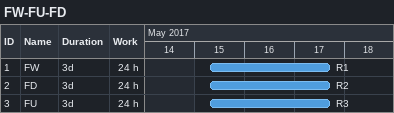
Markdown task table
FW-FU-FD

| ID | Task | Duration | Start | Finish | Resources | Work (h) |
|---|---|---|---|---|---|---|
| 1 | FW | 3d | 2017-05-15 | 2017-05-17 | R1 | 24 |
| 2 | FD | 3d | 2017-05-15 | 2017-05-17 | R2 | 24 |
| 3 | FU | 3d | 2017-05-15 | 2017-05-17 | R3 | 24 |
